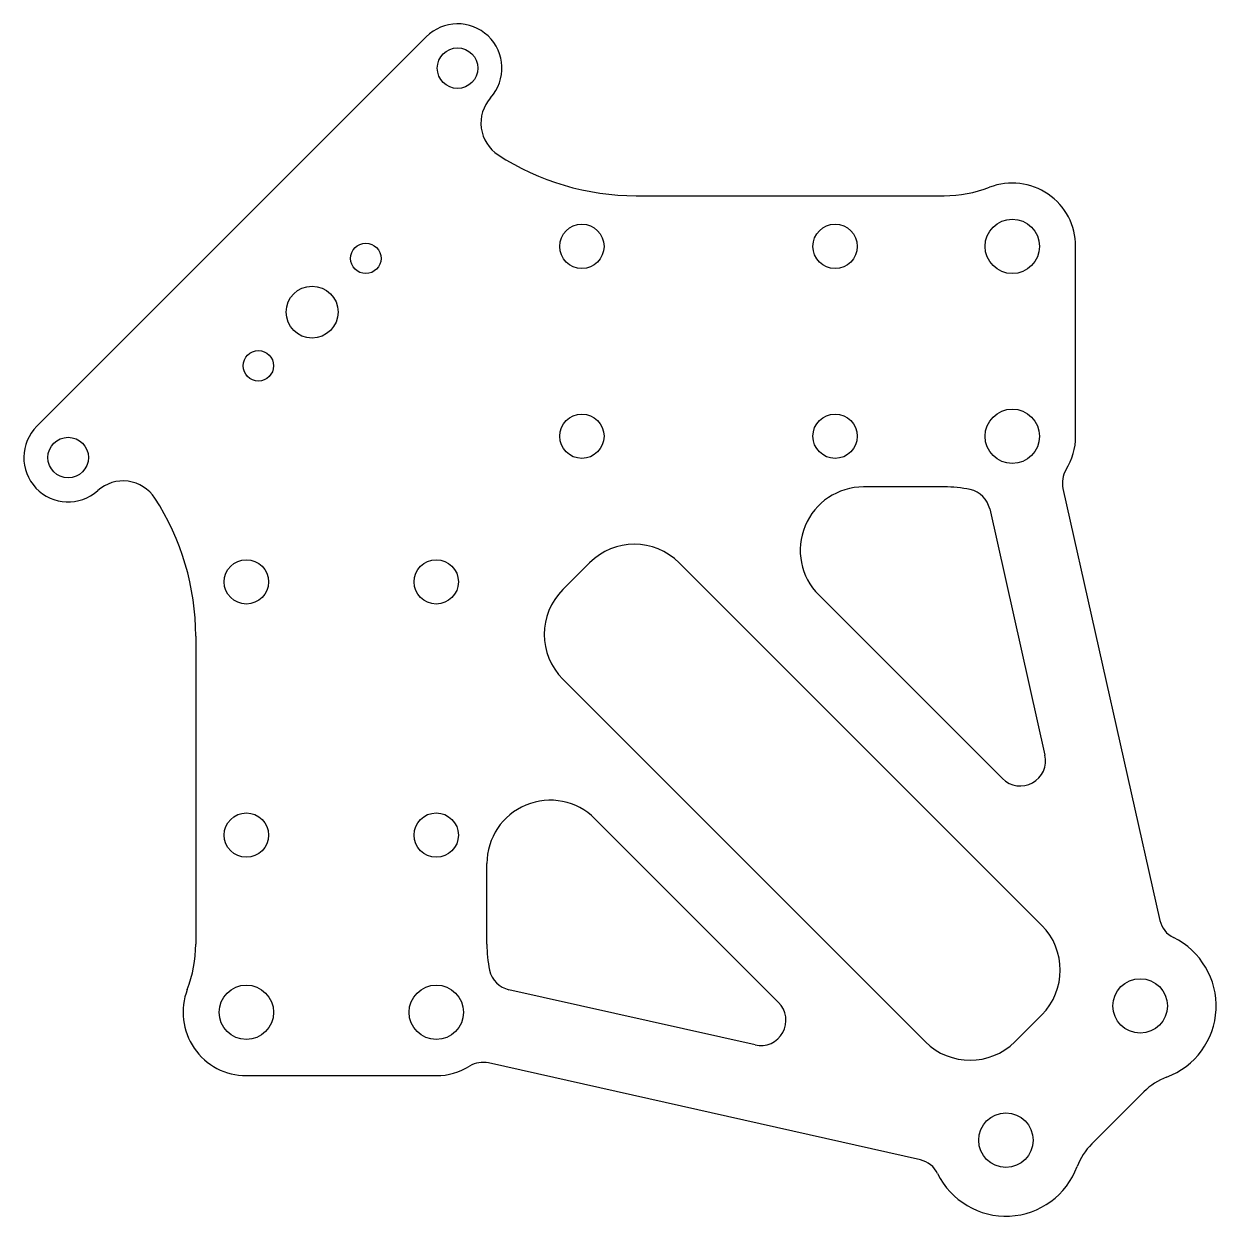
# Model space of a CAD drawing. Header units: millimetres. Extents: x -44.1 to 50.1, y -50.1 to 44.1.
import ezdxf

# ---------------------------------------------------------------- set-up
doc = ezdxf.new("R2010")
doc.units = ezdxf.units.MM

msp = doc.modelspace()

# ---------------------------------------------------------------- linework, layer by layer
at = {"color": 7, "linetype": 'Continuous', "lineweight": 25}
for p, q in [((-12.292, 43.051), (-43.051, 12.292)), ((4.284, 30.5), (28.615, 30.5)), ((39, 11.5), (39, 26.5)), ((28.615, 7.5), (22.249, 7.5)), ((38, 7.377), (45.659, -26.743)), ((32.212, 5.767), (36.578, -13.683)), ((-1.507, -0.614), (0.614, 1.507)), ((7.685, 1.507), (36.322, -27.129)), ((33.213, -15.535), (18.713, -1.036)), ((-30.5, -4.284), (-30.5, -28.615)), ((27.129, -36.322), (-1.507, -7.685)), ((1.036, -18.713), (15.535, -33.213)), ((-7.5, -28.615), (-7.5, -22.249)), ((13.683, -36.578), (-5.767, -32.212)), ((36.322, -34.2), (34.2, -36.322)), ((26.743, -45.659), (-7.377, -38)), ((-26.5, -39), (-11.5, -39)), ((40.269, -44.395), (44.395, -40.269))]:
    msp.add_line(p, q, dxfattribs=at)
for centre, radius in [((-9.817, 40.576), 1.6), ((34, 26.5), 2.15), ((0, 26.5), 1.75), ((20, 26.5), 1.75), ((-17.065, 25.55), 1.2), ((-21.308, 21.308), 2.05), ((-25.55, 17.065), 1.2), ((0, 11.5), 1.75), ((20, 11.5), 1.75), ((34, 11.5), 2.15), ((-40.576, 9.817), 1.6), ((-26.5, 0), 1.75), ((-11.5, 0), 1.75), ((-26.5, -20), 1.75), ((-11.5, -20), 1.75), ((-26.5, -34), 2.15), ((-11.5, -34), 2.15), ((44.1, -33.493), 2.15), ((33.493, -44.1), 2.15)]:
    msp.add_circle(centre, radius, dxfattribs=at)
for centre, radius, start, end in [((-9.817, 40.576), 3.5, 318.17608, 135), ((-4.973, 36.242), 3, 138.17608, 237.00503), ((4.284, 50.5), 20, 237.00503, 270), ((28.615, 40.5), 10, 270, 291.03947), ((34, 26.5), 5, 0, 111.03947), ((-40.576, 9.817), 3.5, 135, 311.82392), ((34, 11.5), 5, 328.23635, 0), ((39.952, 7.815), 2, 148.23635, 192.65166), ((-36.242, 4.973), 3, 32.99497, 131.82392), ((-50.5, -4.284), 20, 0, 32.99497), ((22.249, 2.5), 5, 90, 225), ((28.615, -2.5), 10, 78.12656, 90), ((30.261, 5.329), 2, 12.65166, 78.12656), ((4.149, -2.028), 5, 45, 135), ((2.028, -4.149), 5, 135, 225), ((34.627, -14.121), 2, 225, 12.65166), ((-2.5, -22.249), 5, 45, 180), ((32.786, -30.665), 5, 315, 45), ((47.611, -26.305), 2, 192.65166, 243.96947), ((44.1, -33.493), 6, 290.38002, 63.96947), ((-40.5, -28.615), 10, 338.96053, 0), ((2.5, -28.615), 10, 180, 191.87344), ((-5.329, -30.261), 2, 191.87344, 257.34834), ((-26.5, -34), 5, 158.96053, 270), ((14.121, -34.627), 2, 257.34834, 45), ((30.665, -32.786), 5, 225, 315), ((-11.5, -34), 5, 270, 301.76365), ((-7.815, -39.952), 2, 77.34834, 121.76365), ((47.93, -43.805), 5, 110.38002, 135), ((43.805, -47.93), 5, 135, 159.61998), ((26.305, -47.611), 2, 26.03053, 77.34834), ((33.493, -44.1), 6, 206.03053, 339.61998)]:
    msp.add_arc(centre, radius, start, end, dxfattribs=at)

doc.saveas('drawing.dxf')
